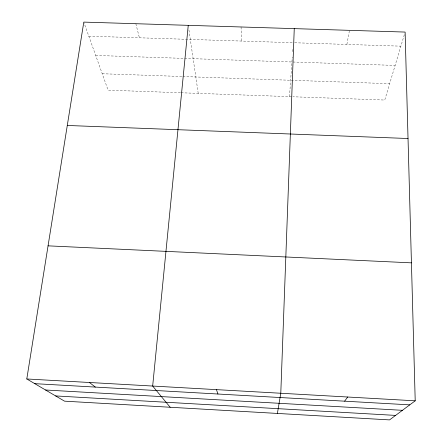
<?xml version="1.0" encoding="UTF-8"?>
<svg xmlns="http://www.w3.org/2000/svg" width="442" height="442" viewBox="0 0 442 442"><rect width="100%" height="100%" fill="white"/><g stroke="black" fill="none" stroke-linecap="round" stroke-linejoin="round"><path stroke-width="0.33" stroke-dasharray="2.21 1.66" d="M289.493 96.643L292.261 57.167M292.643 51.659L292.836 48.907M346.882 44.432L349.473 30.338M404.347 34.625L384.755 100.041L292.936 96.765M88.82 36.178L292.582 42.692M294.648 42.758L400.894 46.161M95.699 55.443L395.126 65.422M102.224 73.742L182.209 76.505M182.889 76.532L389.656 83.682M180.408 92.743L108.086 90.162L84.024 22.741M181.093 92.77L292.25 96.737M135.838 23.713L139.39 37.797M188.944 30.034L198.22 93.384M241.061 26.979L241.614 41.062"/><path stroke-width="0.66" d="M294.256 28.625L280.786 393.253L277.394 413.436M188.259 25.338L152.667 386.048L170.176 407.253M26.791 378.971L83.798 22.1L405.115 32.067L415.209 400.811L389.551 419.9L64.538 401.165L26.791 378.971L415.209 400.811M344.627 401.181L347.688 397.015M67.283 125.462L408.032 138.512M48.056 245.846L411.43 262.852M34.774 383.662L409.762 404.861M45.548 389.999L402.43 410.32M55.626 395.927L395.59 415.408M89.45 382.49L95.317 387.087M216.442 389.634L217.956 394.021"/></g></svg>
